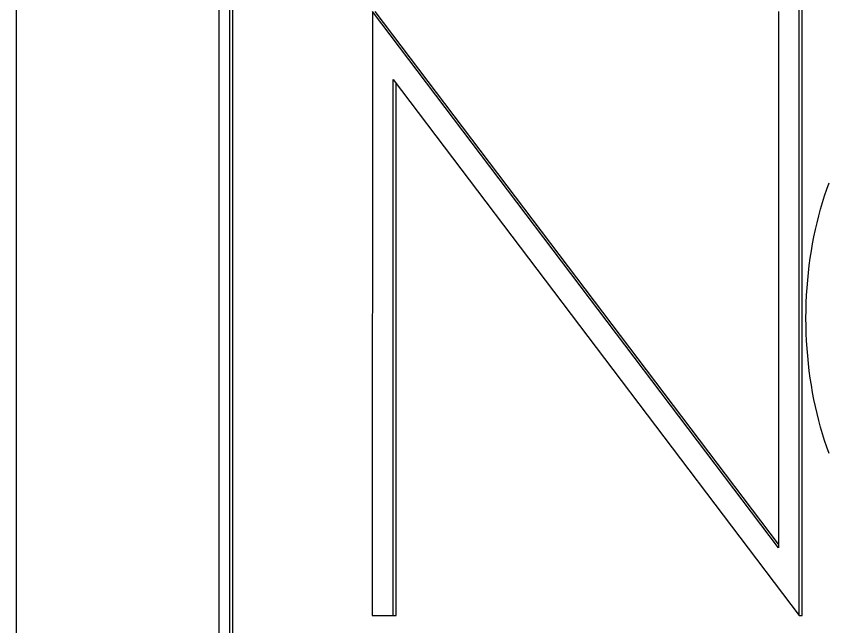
# Model space of a CAD drawing. Header units: millimetres. Extents: x -1893 to 2799, y -925 to 2353.
# Drawn here: x -1104.92 to -1088.22, y 1922.15 to 1934.72 of the extents above; entities that cross this region are included whole.
import ezdxf

# ---------------------------------------------------------------- set-up
doc = ezdxf.new("R2010")
doc.units = ezdxf.units.MM
doc.header["$MEASUREMENT"] = 0
doc.layers.add('Utwórz2D linie widoczne', color=7, linetype='Continuous', true_color=0x000000)

msp = doc.modelspace()

# ---------------------------------------------------------------- linework, layer by layer
at = {"layer": 'Utwórz2D linie widoczne'}
for p, q in [((-1104.917, 1965.099), (-1104.917, 1545.699)), ((-1100.735, 1917.799), (-1100.735, 1951.799)), ((-1100.52, 1951.495), (-1100.52, 1918.102)), ((-1100.46, 1951.495), (-1100.46, 1918.102)), ((-1088.785, 1922.379), (-1088.785, 1934.991)), ((-1088.725, 1922.379), (-1088.725, 1934.991)), ((-1097.58, 1934.814), (-1097.581, 1922.379)), ((-1089.213, 1923.772), (-1097.58, 1934.814)), ((-1089.213, 1923.852), (-1097.52, 1934.814)), ((-1089.213, 1934.814), (-1089.213, 1923.772)), ((-1097.15, 1922.379), (-1097.15, 1933.416)), ((-1097.15, 1933.416), (-1088.785, 1922.379)), ((-1097.09, 1922.379), (-1097.09, 1933.337)), ((-1088.264, 1931.024), (-1088.219, 1931.159)), ((-1088.219, 1931.159), (-1088.172, 1931.292)), ((-1088.306, 1930.887), (-1088.264, 1931.024)), ((-1088.346, 1930.749), (-1088.306, 1930.887)), ((-1088.383, 1930.609), (-1088.346, 1930.749)), ((-1088.419, 1930.468), (-1088.383, 1930.609)), ((-1088.482, 1930.18), (-1088.451, 1930.325)), ((-1088.451, 1930.325), (-1088.419, 1930.468)), ((-1088.51, 1930.034), (-1088.482, 1930.18)), ((-1088.535, 1929.887), (-1088.51, 1930.034)), ((-1088.558, 1929.738), (-1088.535, 1929.887)), ((-1088.578, 1929.588), (-1088.558, 1929.738)), ((-1088.596, 1929.436), (-1088.578, 1929.588)), ((-1088.611, 1929.284), (-1088.596, 1929.436)), ((-1088.624, 1929.13), (-1088.611, 1929.284)), ((-1088.633, 1928.975), (-1088.624, 1929.13)), ((-1088.645, 1928.662), (-1088.64, 1928.819)), ((-1088.64, 1928.819), (-1088.633, 1928.975)), ((-1088.646, 1928.504), (-1088.645, 1928.662)), ((-1088.645, 1928.346), (-1088.646, 1928.504)), ((-1088.64, 1928.189), (-1088.645, 1928.346)), ((-1088.633, 1928.033), (-1088.64, 1928.189)), ((-1088.624, 1927.878), (-1088.633, 1928.033)), ((-1088.611, 1927.724), (-1088.624, 1927.878)), ((-1088.596, 1927.571), (-1088.611, 1927.724)), ((-1088.578, 1927.42), (-1088.596, 1927.571)), ((-1088.558, 1927.27), (-1088.578, 1927.42)), ((-1088.535, 1927.121), (-1088.558, 1927.27)), ((-1088.51, 1926.973), (-1088.535, 1927.121)), ((-1088.482, 1926.827), (-1088.51, 1926.973)), ((-1088.451, 1926.683), (-1088.482, 1926.827)), ((-1088.419, 1926.54), (-1088.451, 1926.683)), ((-1088.383, 1926.398), (-1088.419, 1926.54)), ((-1088.346, 1926.259), (-1088.383, 1926.398)), ((-1088.306, 1926.12), (-1088.346, 1926.259)), ((-1088.264, 1925.984), (-1088.306, 1926.12)), ((-1088.219, 1925.849), (-1088.264, 1925.984)), ((-1088.172, 1925.716), (-1088.219, 1925.849)), ((-1097.581, 1922.379), (-1097.15, 1922.379)), ((-1097.15, 1922.379), (-1097.09, 1922.379)), ((-1088.785, 1922.379), (-1088.725, 1922.379))]:
    msp.add_line(p, q, dxfattribs=at)

doc.saveas('drawing.dxf')
